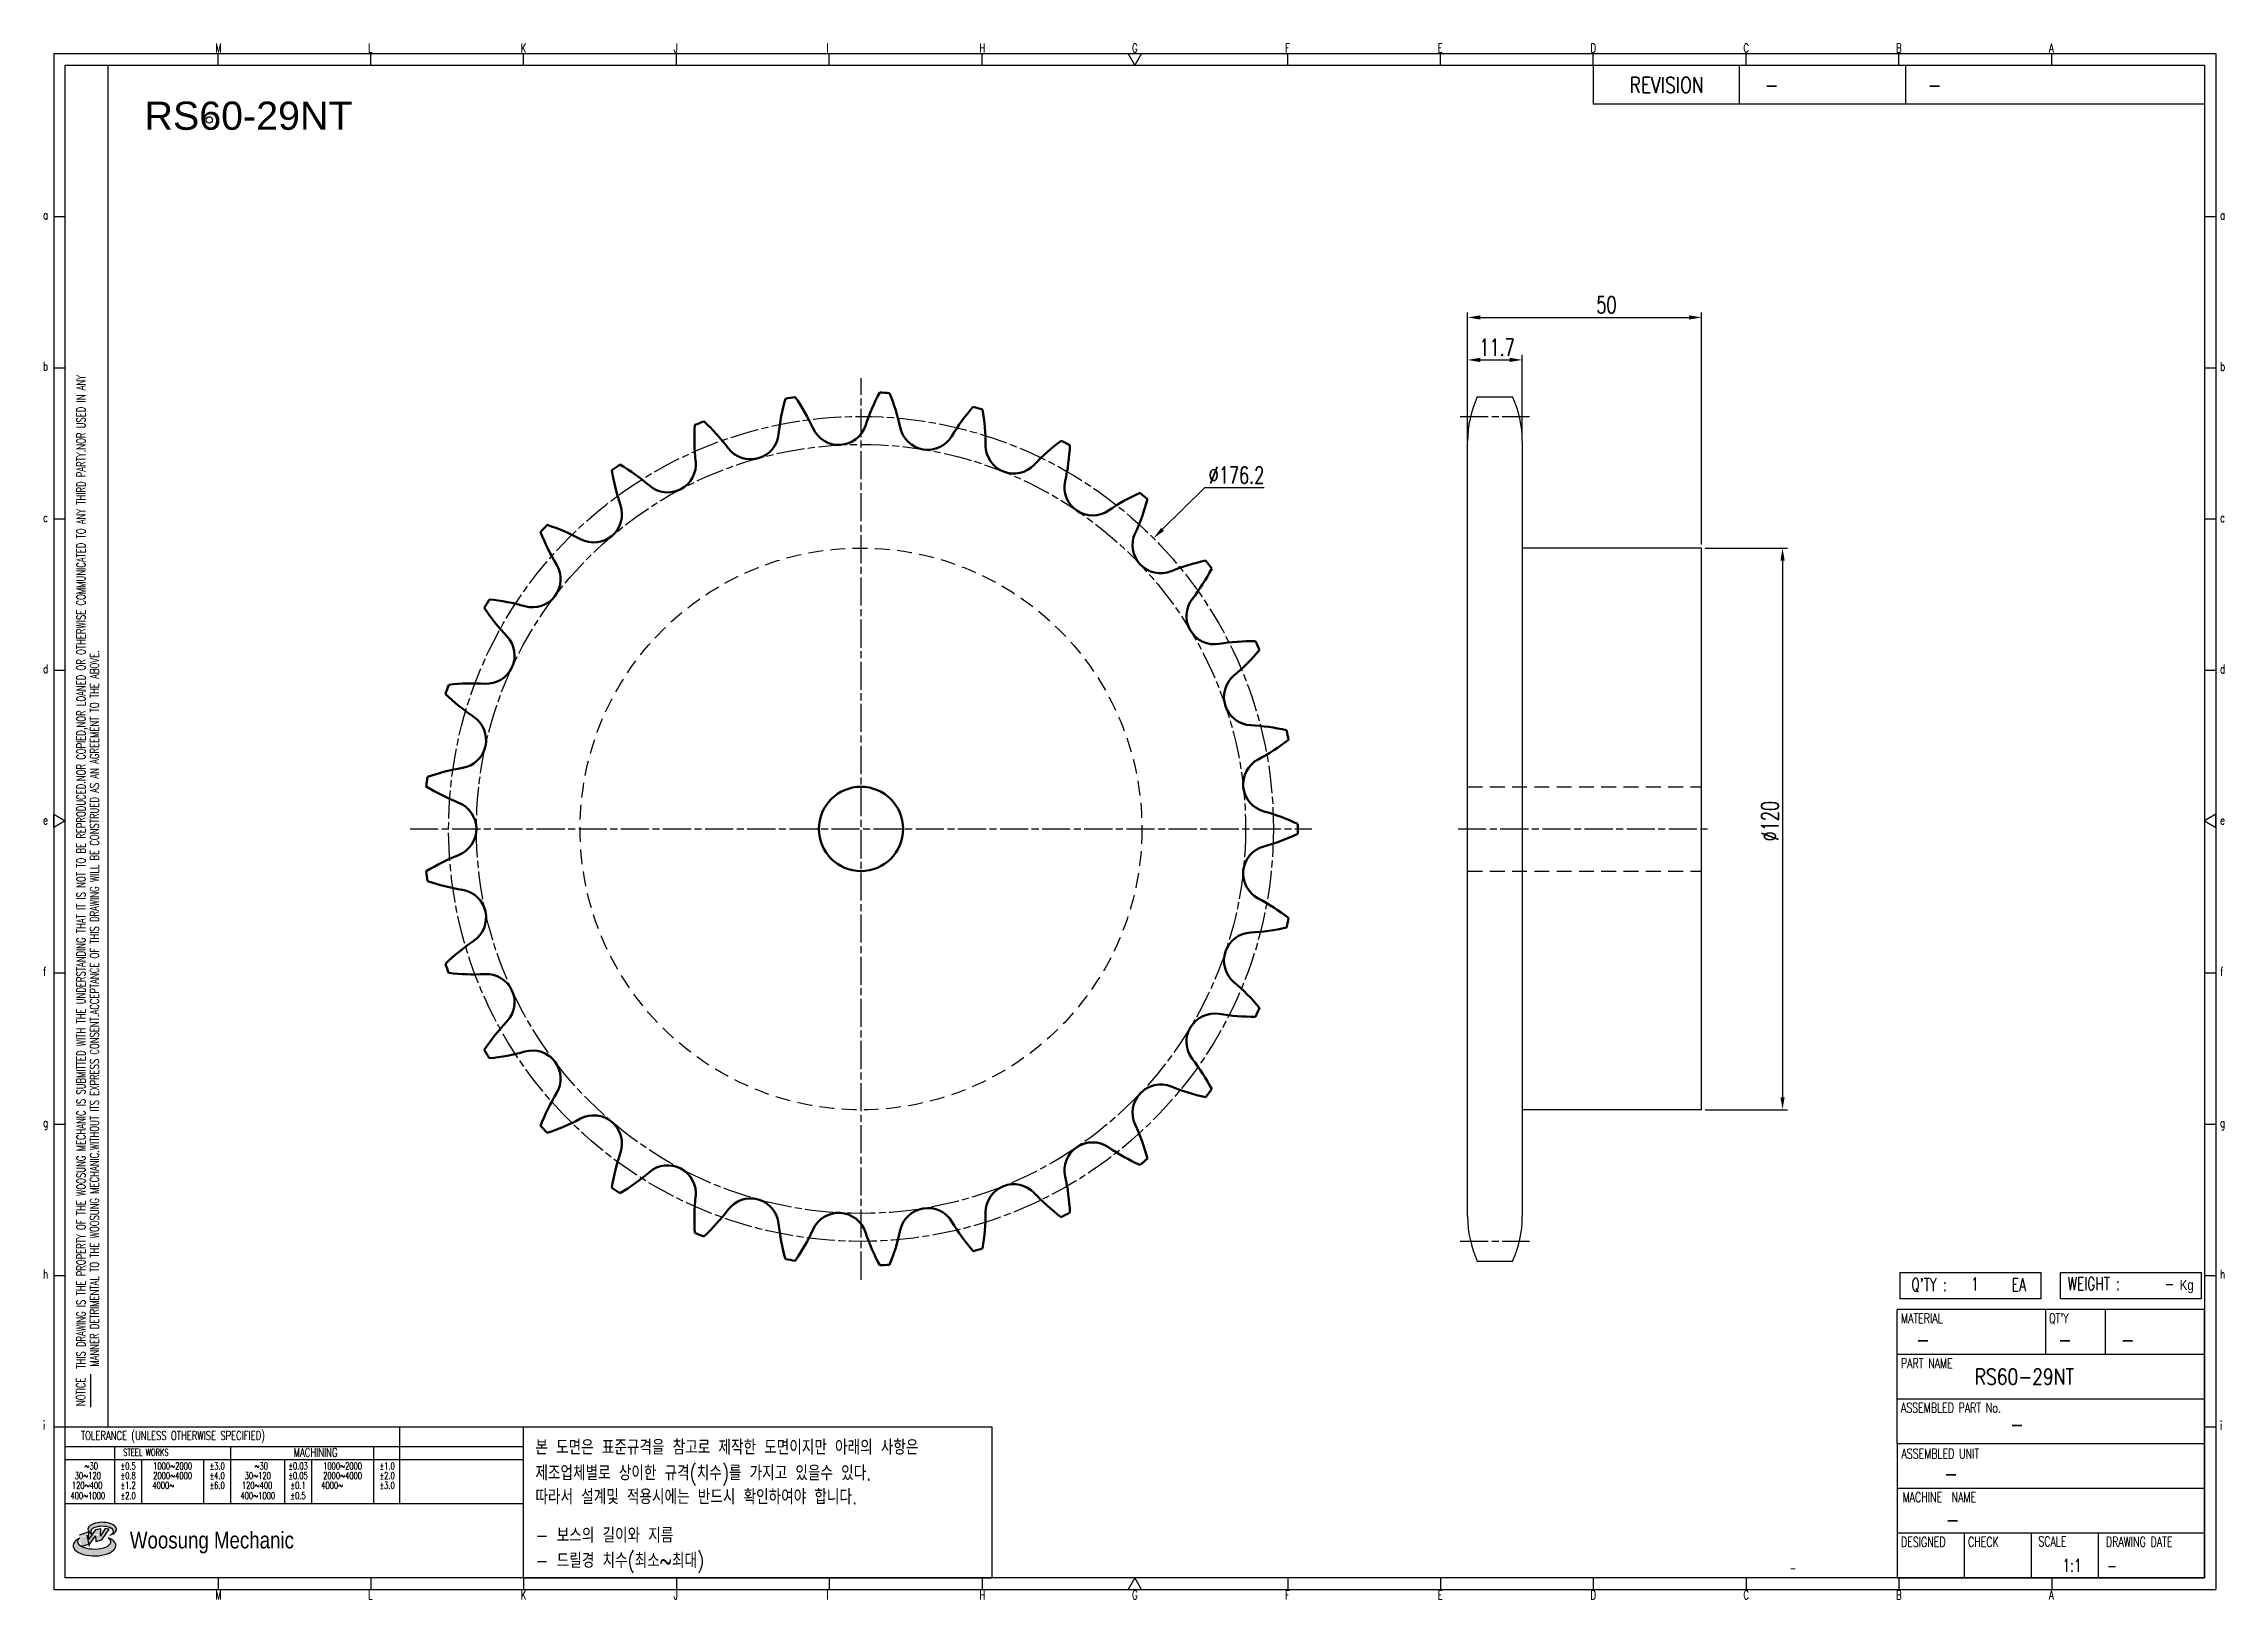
# Model space of a CAD drawing. Header units: millimetres. Extents: x 24105 to 24570, y 30 to 362.
import ezdxf
from ezdxf.enums import TextEntityAlignment as Align

# ---------------------------------------------------------------- set-up
doc = ezdxf.new("R2010")
doc.units = ezdxf.units.MM
for name, pattern in [('AM_ISO08W050', [18, 12, -1.5, 3, -1.5]), ('AM_ISO08W050x2', [9, 6, -0.75, 1.5, -0.75]), ('HIDDEN', [9.525, 6.35, -3.175])]:
    doc.linetypes.add(name, pattern=pattern)
for name, color, linetype, lineweight in [('AM_0N', 7, 'Continuous', 50), ('AM_7', 4, 'AM_ISO08W050', 25), ('AM_7N', 4, 'AM_ISO08W050', 25)]:
    doc.layers.add(name, color=color, linetype=linetype, lineweight=lineweight)
for name, color, linetype in [('HL', 2, 'HIDDEN'), ('S-DIM', 7, 'Continuous'), ('TITLE', 7, 'Continuous'), ('도면레이아웃', 7, 'Continuous')]:
    doc.layers.add(name, color=color, linetype=linetype)
doc.styles.add('HAN', font='ROMANS.shx', dxfattribs={"width": 0.7, "bigfont": 'whgtxt.shx'})
doc.styles.add('HKD_ST2', font='romans.shx', dxfattribs={"width": 0.7, "height": 4, "bigfont": '@extfont2.shx'})
doc.styles.add('HSG', font='SIMPLEX.shx', dxfattribs={"width": 0.7, "bigfont": 'HSG.shx'})
doc.styles.add('ROMANS', font='romans.shx', dxfattribs={"width": 0.7, "bigfont": 'whgtxt.shx'})
doc.styles.add('SLDTEXTSTYLE4', font='arial.ttf', dxfattribs={"width": 0.8})
doc.styles.get("Standard").update_dxf_attribs({"font": 'arial.ttf'})
doc.dimstyles.new('APP6', dxfattribs={"dimscale": 1.5, "dimtxt": 2.4, "dimasz": 1.8, "dimexe": 0.7, "dimexo": 0.5, "dimgap": 0.6, "dimtad": 1, "dimtoh": 1, "dimdec": 1, "dimrnd": 0.01, "dimzin": 9, "dimdsep": 46, "dimtxsty": 'HSG', "dimcen": 0, "dimclrd": 1, "dimclre": 1, "dimclrt": 256, "dimazin": 2, "dimtp": 1, "dimtm": 1, "dimtfac": 0.5, "dimtdec": 1, "dimtofl": 0, "dimtmove": 0, "dimatfit": 3, "dimfxl": 0, "dimtvp": 1, "dimtolj": 2, "dimlwd": -1, "dimlwe": -1, "dimarcsym": 0})

# ---------------------------------------------------------------- blocks, each defined once
blk = doc.blocks.new('SUYWSHJH')
at = {"layer": '도면레이아웃'}
h = blk.add_hatch(color=10, dxfattribs=at)
h.paths.add_polyline_path([(1.544, 35.177), (1.554, 34.966), (1.779, 35.034), (2.054, 35.422), (1.908, 35.446), (1.728, 35.167), (1.741, 35.439), (1.547, 35.405), (1.292, 35.041), (1.295, 35.33), (0.943, 35.208), (1.03, 34.8), (1.336, 34.885)])
edge = h.paths.add_edge_path()
edge.add_ellipse((1.795, 35.421), major_axis=(-0.53, 0), ratio=0.487785, start_angle=122.36065, end_angle=403.39574)
edge.add_line((1.411, 35.244), (1.419, 35.261))
edge.add_ellipse((1.798, 35.344), major_axis=(-0.423, 0), ratio=0.444396, start_angle=131.58977, end_angle=386.19408, ccw=False)
edge = h.paths.add_edge_path()
edge.add_ellipse((1.512, 34.815), major_axis=(-0.793, 0), ratio=0.480113, start_angle=314.67633, end_angle=590.85213)
edge.add_ellipse((1.501, 34.958), major_axis=(-0.62, 0), ratio=0.43311, start_angle=331.7024, end_angle=574.42495, ccw=False)
for p, q in [((0, 90.118), (80.15, 90.118)), ((0, 90.118), (0, 33.191)), ((6.089, 89.693), (6.089, 90.118)), ((11.753, 89.693), (11.753, 90.118)), ((17.418, 89.693), (17.418, 90.118)), ((23.082, 89.693), (23.082, 90.118)), ((28.746, 89.693), (28.746, 90.118)), ((34.411, 89.693), (34.411, 90.118)), ((45.739, 89.693), (45.739, 90.118)), ((51.404, 89.693), (51.404, 90.118)), ((57.068, 89.693), (57.068, 90.118)), ((62.732, 89.693), (62.732, 90.118)), ((68.397, 89.693), (68.397, 90.118)), ((74.061, 89.693), (74.061, 90.118)), ((80.15, 90.118), (80.15, 33.191)), ((0, 84.085), (0.425, 84.085)), ((79.725, 84.085), (80.15, 84.085)), ((0, 78.478), (0.425, 78.478)), ((79.725, 78.478), (80.15, 78.478)), ((0, 72.87), (0.425, 72.87)), ((79.725, 72.87), (80.15, 72.87)), ((0, 67.262), (0.425, 67.262)), ((79.725, 67.262), (80.15, 67.262)), ((0, 56.047), (0.425, 56.047)), ((79.725, 56.047), (80.15, 56.047)), ((0, 50.439), (0.425, 50.439)), ((79.725, 50.439), (80.15, 50.439)), ((0, 44.832), (0.425, 44.832)), ((79.725, 44.832), (80.15, 44.832)), ((1.377, 39.947), (1.377, 41.174)), ((0, 39.224), (0.425, 39.224)), ((79.725, 39.224), (80.15, 39.224)), ((0, 33.191), (80.15, 33.191)), ((6.089, 33.616), (6.089, 33.191)), ((11.753, 33.616), (11.753, 33.191)), ((17.418, 33.616), (17.418, 33.191)), ((23.082, 33.616), (23.082, 33.191)), ((28.746, 33.616), (28.746, 33.191)), ((34.411, 33.616), (34.411, 33.191)), ((45.739, 33.616), (45.739, 33.191)), ((51.404, 33.616), (51.404, 33.191)), ((57.068, 33.616), (57.068, 33.191)), ((62.732, 33.616), (62.732, 33.191)), ((68.397, 33.616), (68.397, 33.191)), ((74.061, 33.616), (74.061, 33.191))]:
    blk.add_line(p, q)
at = {"color": 2}
for p, q in [((2.017, 39.224), (2.017, 89.693)), ((0.425, 39.224), (17.418, 39.224)), ((12.816, 39.224), (12.816, 36.382)), ((17.418, 33.616), (17.418, 39.224)), ((0.425, 38.487), (17.418, 38.487)), ((0.425, 38.012), (17.418, 38.012)), ((2.257, 38.487), (2.257, 36.382)), ((3.257, 38.012), (3.257, 36.382)), ((5.557, 38.012), (5.557, 36.382)), ((6.557, 38.5), (6.557, 36.382)), ((8.557, 38.012), (8.557, 36.382)), ((9.557, 38.026), (9.557, 36.382)), ((11.857, 38.487), (11.857, 36.382)), ((0.425, 36.382), (17.418, 36.382))]:
    blk.add_line(p, q, dxfattribs=at)
at = {"color": 6, "ltscale": 0.5}
for p, q in [((57.068, 89.693), (57.068, 88.246)), ((62.47, 89.693), (62.47, 88.246)), ((68.635, 89.693), (68.635, 88.246)), ((79.725, 88.246), (57.068, 88.246)), ((68.336, 38.59), (68.336, 43.563)), ((79.725, 43.563), (68.336, 43.563)), ((73.827, 43.563), (73.827, 41.905)), ((76.037, 43.563), (76.037, 41.905)), ((79.725, 38.59), (79.725, 43.563)), ((79.725, 41.905), (68.336, 41.905)), ((79.725, 40.248), (68.336, 40.248)), ((68.336, 38.59), (68.336, 33.616)), ((79.725, 38.59), (68.336, 38.59)), ((79.725, 33.616), (79.725, 38.59)), ((79.725, 36.932), (68.336, 36.932)), ((79.725, 35.274), (68.336, 35.274)), ((70.822, 33.616), (70.822, 35.274)), ((73.309, 33.616), (73.309, 35.274)), ((75.796, 33.616), (75.796, 35.274)), ((68.336, 33.616), (79.725, 33.616))]:
    blk.add_line(p, q, dxfattribs=at)
for points in [[(40.075, 89.693), (39.83, 90.118), (40.32, 90.118)], [(0.425, 89.693), (79.725, 89.693), (79.725, 33.616), (0.425, 33.616)], [(0.425, 61.679), (0, 61.433), (0, 61.924)], [(79.725, 61.679), (80.15, 61.433), (80.15, 61.924)], [(40.075, 33.616), (39.83, 33.191), (40.32, 33.191)]]:
    blk.add_lwpolyline(points, close=True)
at = {"layer": 'TITLE', "color": 20}
for p, q in [((68.449, 43.961), (68.449, 44.936)), ((68.449, 44.936), (73.654, 44.936)), ((73.654, 44.936), (73.654, 43.961)), ((74.39, 43.961), (74.39, 44.936)), ((74.39, 44.936), (79.595, 44.936)), ((79.595, 44.936), (79.595, 43.961)), ((73.654, 43.961), (68.449, 43.961)), ((79.595, 43.961), (74.39, 43.961))]:
    blk.add_line(p, q, dxfattribs=at)
at = {"layer": '도면레이아웃'}
for p, q in [((1.295, 35.33), (0.943, 35.208)), ((1.03, 34.8), (1.336, 34.885)), ((1.224, 35.208), (1.311, 34.8)), ((1.224, 35.208), (1.224, 35.208)), ((1.547, 35.405), (1.292, 35.041)), ((1.292, 35.041), (1.295, 35.33)), ((1.336, 34.885), (1.544, 35.177)), ((1.419, 35.261), (1.411, 35.244)), ((1.544, 35.177), (1.554, 34.966)), ((1.741, 35.439), (1.547, 35.405)), ((1.554, 34.966), (1.779, 35.034)), ((1.908, 35.446), (1.728, 35.167)), ((1.728, 35.167), (1.741, 35.439)), ((1.779, 35.034), (2.054, 35.422)), ((2.054, 35.422), (1.908, 35.446))]:
    blk.add_line(p, q, dxfattribs=at)
for centre, major_axis, ratio, start_param, end_param in [((1.795, 35.421), (-0.53, 0), 0.487785, 2.135596, 7.040584), ((1.512, 34.815), (-0.793, 0), 0.480113, 5.492138, 10.312315), ((1.501, 34.958), (-0.62, 0), 0.43311, 5.789299, 10.025607), ((1.798, 35.344), (-0.423, 0), 0.444396, 2.296675, 6.740358)]:
    blk.add_ellipse(centre, major_axis=major_axis, ratio=ratio, start_param=start_param, end_param=end_param, dxfattribs=at)
at = {"color": 4, "style": 'HKD_ST2', "width": 0.7}
for s, p in [('M', (5.988, 90.164)), ('L', (11.652, 90.164)), ('K', (17.316, 90.164)), ('J', (22.981, 90.164)), ('I', (28.645, 90.164)), ('H', (34.309, 90.164)), ('G', (39.974, 90.164)), ('F', (45.638, 90.164)), ('E', (51.302, 90.164)), ('D', (56.967, 90.164)), ('C', (62.631, 90.164)), ('B', (68.295, 90.164)), ('A', (73.96, 90.164)), ('a', (-0.395, 83.976)), ('a', (80.305, 83.97)), ('b', (-0.395, 78.368)), ('b', (80.305, 78.362)), ('c', (-0.395, 72.76)), ('c', (80.305, 72.754)), ('d', (-0.395, 67.153)), ('d', (80.305, 67.147)), ('e', (-0.395, 61.545)), ('e', (80.305, 61.539)), ('f', (-0.395, 55.937)), ('f', (80.305, 55.931)), ('g', (-0.395, 50.33)), ('g', (80.305, 50.324)), ('h', (-0.395, 44.722)), ('h', (80.305, 44.716)), ('i', (-0.395, 39.114)), ('i', (80.305, 39.108)), ('M', (5.988, 32.824)), ('L', (11.652, 32.824)), ('K', (17.316, 32.824)), ('J', (22.981, 32.824)), ('I', (28.645, 32.824)), ('H', (34.309, 32.824)), ('G', (39.974, 32.824)), ('F', (45.638, 32.824)), ('E', (51.302, 32.824)), ('D', (56.967, 32.824)), ('C', (62.631, 32.824)), ('B', (68.295, 32.824)), ('A', (73.96, 32.824))]:
    blk.add_text(s, height=0.326, dxfattribs=at).set_placement(p)
for s, height, style, width, p in [('REVISION', 0.5806, 'HAN', 0.8, (58.415, 88.664)), ('-', 0.581, 'HAN', 0.8, (63.426, 88.664)), ('-', 0.581, 'HAN', 0.8, (69.468, 88.664)), ("Q'TY : ", 0.4746, 'HKD_ST2', 0.7, (68.857, 44.253)), ('1', 0.475, 'HKD_ST2', 0.7, (71.071, 44.275)), ('EA', 0.4746, 'HKD_ST2', 0.7, (72.578, 44.253)), ('WEIGHT : ', 0.4746, 'HKD_ST2', 0.7, (74.65, 44.286)), ('-', 0.581, 'HAN', 0.8, (69.029, 42.157)), ('-', 0.581, 'HAN', 0.8, (74.289, 42.157)), ('-', 0.581, 'HAN', 0.8, (76.623, 42.157)), ('-', 0.581, 'HAN', 0.8, (72.515, 39.013)), ('-', 0.581, 'HAN', 0.8, (70.067, 37.189)), ('-', 0.581, 'HAN', 0.8, (70.126, 35.48)), ('1:1', 0.4746, 'HKD_ST2', 0.7, (74.458, 33.848)), ('-', 0.475, 'HKD_ST2', 0.7, (76.112, 33.837))]:
    blk.add_text(s, height=height, dxfattribs=dict(style=style, width=width)).set_placement(p)
at = {"color": 6, "style": 'HKD_ST2', "width": 0.7}
for s, p in [(' THIS DRAWING IS THE PROPERTY OF THE WOOSUNG MECHANIC IS SUBMITTED WITH THE UNDERSTANDING THAT IT IS NOT TO BE REPRODUCED.NOR COPIED,NOR LOANED OR OTHERWISE COMMUNICATED TO ANY THIRD PARTY.NOR USED IN ANY', (1.173, 41.217)), ('MANNER DETRIMENTAL TO THE WOOSUNG MECHANIC.WITHOUT ITS EXPRESS CONSENT.ACCEPTANCE OF THIS DRAWING WILL BE CONSTRUED AS AN AGREEMENT TO THE ABOVE.', (1.672, 41.447))]:
    blk.add_text(s, height=0.326266, rotation=90, dxfattribs=at).set_placement(p)
at = {"style": 'HKD_ST2', "width": 0.7}
blk.add_text('-', height=0.475, dxfattribs=at).set_placement((78.613, 44.286), align=Align.RIGHT)
at = {"color": 4, "style": 'HKD_ST2', "width": 0.7}
for s, height, p in [('MATERIAL', 0.3651, (68.474, 43.425)), ("QT'Y", 0.3651, (73.965, 43.425)), ('PART NAME', 0.3651, (68.474, 41.756)), ('ASSEMBLED PART No.', 0.36511, (68.474, 40.109)), ('ASSEMBLED UNIT', 0.36511, (68.49, 38.408)), ('MACHINE  NAME', 0.36511, (68.532, 36.794)), ('DESIGNED', 0.3651, (68.474, 35.136)), ('CHECK', 0.3651, (70.961, 35.136)), ('SCALE', 0.3651, (73.566, 35.153)), ('DRAWING DATE', 0.36511, (76.071, 35.141))]:
    blk.add_text(s, height=height, dxfattribs=at).set_placement(p, align=Align.TOP_LEFT)
at = {"style": 'HKD_ST2', "width": 0.7}
blk.add_text('NOTICE', height=0.3263, rotation=90, dxfattribs=at).set_placement((1.163, 39.988))
for s, height, style, width, p in [('TOLERANCE (UNLESS OTHERWISE SPECIFIED)', 0.32627, 'HKD_ST2', 0.7, (4.417, 38.896)), ('-', 0.326, 'ROMANS', 0.65, (64.469, 33.975))]:
    blk.add_text(s, height=height, dxfattribs=dict(style=style, width=width)).set_placement(p, align=Align.MIDDLE_CENTER)
at = {"color": 4, "style": 'HKD_ST2', "width": 0.7}
for s, height, p in [('STEEL WORKS', 0.26101, (3.416, 38.268)), ('MACHINING', 0.3263, (9.707, 38.27)), ('%%P0.5', 0.261, (2.757, 37.762)), ('%%P0.8', 0.261, (2.757, 37.411)), ('%%P3.0', 0.261, (6.057, 37.762)), ('%%P4.0', 0.261, (6.057, 37.411)), ('%%P0.03', 0.261, (9.057, 37.762)), ('%%P0.05', 0.261, (9.057, 37.411)), ('%%P1.0', 0.261, (12.357, 37.762)), ('%%P2.0', 0.261, (12.357, 37.411)), ('%%P1.2', 0.261, (2.757, 37.045)), ('%%P2.0', 0.261, (2.757, 36.67)), ('%%P6.0', 0.261, (6.057, 37.045)), ('%%P0.1', 0.261, (9.057, 37.045)), ('%%P0.5', 0.261, (9.057, 36.67)), ('%%P3.0', 0.261, (12.357, 37.045))]:
    blk.add_text(s, height=height, dxfattribs=at).set_placement(p, align=Align.MIDDLE)
for s, height, p in [('30%%126120', 0.261, (1.263, 37.411)), ('%%12630', 0.261, (1.389, 37.762)), ('2000%%1264000', 0.26101, (4.407, 37.411)), ('1000%%1262000', 0.26101, (4.407, 37.762)), ('30%%126120', 0.261, (7.563, 37.411)), ('%%12630', 0.261, (7.689, 37.762)), ('2000%%1264000', 0.26101, (10.707, 37.411)), ('1000%%1262000', 0.26101, (10.707, 37.762)), ('400%%1261000', 0.26101, (1.263, 36.67)), ('120%%126400', 0.26101, (1.237, 37.045)), ('4000%%126', 0.261, (4.061, 37.045)), ('400%%1261000', 0.26101, (7.563, 36.67)), ('120%%126400', 0.26101, (7.537, 37.045)), ('4000%%126', 0.261, (10.321, 37.045))]:
    blk.add_text(s, height=height, dxfattribs=at).set_placement(p, align=Align.MIDDLE_CENTER)
at = {"color": 1, "style": 'SLDTEXTSTYLE4', "width": 0.8}
blk.add_text('Woosung Mechanic', height=0.61957, dxfattribs=at).set_placement((2.822, 34.711))
at = {"layer": 'TITLE', "width": 0.8}
blk.add_text('Kg', height=0.3789, dxfattribs=at).set_placement((78.807, 44.286))
blk = doc.blocks.new('*D2')
at = {"layer": 'Defpoints', "color": 0, "transparency": 16777216}
for p in [(24341.64, 256.2), (24216.64, 132.03)]:
    blk.add_point(p, dxfattribs=at)
at = {"layer": 'S-DIM', "color": 1, "transparency": 16777216}
for p, q in [((24352.5, 266.98), (24343.56, 258.1)), ((24365.28, 266.98), (24352.5, 266.98))]:
    blk.add_line(p, q, dxfattribs=at)
blk.add_solid([(24343.24, 258.42), (24343.88, 257.78), (24341.64, 256.2)], dxfattribs=at)
at = {"layer": 'S-DIM', "transparency": 16777216, "insert": (24359.34, 269.68), "char_height": 3.6, "attachment_point": 5, "style": 'HSG'}
blk.add_mtext('\\A2;∅176.2', dxfattribs=at)
blk = doc.blocks.new('*D3')
at = {"layer": 'Defpoints', "color": 0, "transparency": 16777216}
for p in [(24420.4, 294.29), (24408.7, 276.92), (24420.4, 276.26)]:
    blk.add_point(p, dxfattribs=at)
at = {"layer": 'S-DIM', "color": 1, "transparency": 16777216}
for p, q in [((24408.7, 277.67), (24408.7, 295.34)), ((24411.4, 294.29), (24417.7, 294.29)), ((24420.4, 277.01), (24420.4, 295.34))]:
    blk.add_line(p, q, dxfattribs=at)
for points in [[(24411.4, 294.74), (24411.4, 293.84), (24408.7, 294.29)], [(24417.7, 294.74), (24417.7, 293.84), (24420.4, 294.29)]]:
    blk.add_solid(points, dxfattribs=at)
at = {"layer": 'S-DIM', "transparency": 16777216, "insert": (24415.01, 296.99), "char_height": 3.6, "attachment_point": 5, "style": 'HSG'}
blk.add_mtext('\\A2;11.7', dxfattribs=at)
blk = doc.blocks.new('*D4')
at = {"layer": 'Defpoints', "color": 0, "transparency": 16777216}
for p in [(24458.7, 303.36), (24408.7, 276.26), (24458.7, 254.11)]:
    blk.add_point(p, dxfattribs=at)
at = {"layer": 'S-DIM', "color": 1, "transparency": 16777216}
for p, q in [((24408.7, 277.01), (24408.7, 304.41)), ((24411.4, 303.36), (24456, 303.36)), ((24458.7, 254.86), (24458.7, 304.41))]:
    blk.add_line(p, q, dxfattribs=at)
for points in [[(24411.4, 303.81), (24411.4, 302.91), (24408.7, 303.36)], [(24456, 303.81), (24456, 302.91), (24458.7, 303.36)]]:
    blk.add_solid(points, dxfattribs=at)
at = {"layer": 'S-DIM', "transparency": 16777216, "insert": (24438.37, 306.06), "char_height": 3.6, "attachment_point": 5, "style": 'HSG'}
blk.add_mtext('\\A2;50', dxfattribs=at)
blk = doc.blocks.new('*D5')
at = {"layer": 'Defpoints', "color": 0, "transparency": 16777216}
for p in [(24458.7, 254.11), (24458.7, 134.11), (24475.99, 134.11)]:
    blk.add_point(p, dxfattribs=at)
at = {"layer": 'S-DIM', "color": 1, "transparency": 16777216}
for p, q in [((24459.45, 254.11), (24477.04, 254.11)), ((24475.99, 251.41), (24475.99, 136.81)), ((24459.45, 134.11), (24477.04, 134.11))]:
    blk.add_line(p, q, dxfattribs=at)
for points in [[(24475.54, 251.41), (24476.44, 251.41), (24475.99, 254.11)], [(24475.54, 136.81), (24476.44, 136.81), (24475.99, 134.11)]]:
    blk.add_solid(points, dxfattribs=at)
at = {"layer": 'S-DIM', "transparency": 16777216, "insert": (24473.29, 195.76), "char_height": 3.6, "attachment_point": 5, "rotation": 90, "style": 'HSG'}
blk.add_mtext('\\A2;%%c120', dxfattribs=at)

msp = doc.modelspace()

# ---------------------------------------------------------------- linework, layer by layer
for p, q in [((24410.78, 286.42), (24418.31, 286.42)), ((24408.7, 111.31), (24408.7, 276.92)), ((24420.4, 276.92), (24420.4, 111.31)), ((24458.7, 254.11), (24420.4, 254.11)), ((24458.7, 134.11), (24458.7, 254.11)), ((24458.7, 134.11), (24420.4, 134.11)), ((24410.78, 101.81), (24418.31, 101.81))]:
    msp.add_line(p, q)
at = {"color": 4}
msp.add_lwpolyline([(24207.07, 66.42), (24307.11, 66.42), (24307.11, 34.1), (24207.07, 34.1)], close=True, dxfattribs=at)
msp.add_circle((24139.92, 345.54), 0.696)
for centre, start, end in [((24431.4, 276.92), 155.2599, 180), ((24397.7, 276.92), 0, 24.7401), ((24431.4, 111.31), 180, 204.7401), ((24397.7, 111.31), 335.2599, 0)]:
    msp.add_arc(centre, 22.7, start, end)
at = {"layer": 'AM_0N'}
msp.add_circle((24279.14, 194.11), 9, dxfattribs=at)
for centre, radius, start, end in [((24305.6, 273.77), 44.31, 163.9649, 173.9655), ((24279.14, 194.11), 93.3, 98.6679, 99.9528), ((24228.63, 261.15), 44.31, 24.6552, 34.6558), ((24322.1, 266.22), 44.31, 151.5511, 161.5517), ((24279.14, 194.11), 93.3, 86.2541, 87.539), ((24244.23, 270.44), 44.31, 12.2414, 22.242), ((24336.6, 255.3), 44.31, 139.1373, 149.1379), ((24279.14, 194.11), 93.3, 73.8403, 75.1252), ((24287.85, 277.59), 44.31, 176.3787, 186.3793), ((24279.14, 194.11), 93.3, 111.0817, 112.3666), ((24215.4, 248.73), 44.31, 37.069, 47.0696), ((24274.37, 282.14), 6.01, 204.6552, 341.5517), ((24293.4, 281.11), 6.01, 192.2414, 329.1379), ((24261.45, 276.16), 44.31, 359.8276, 9.8282), ((24255.56, 279.06), 6.01, 217.069, 353.9655), ((24311.77, 276.01), 6.01, 179.8276, 316.7241), ((24348.41, 241.52), 44.31, 126.7235, 136.7241), ((24279.14, 194.11), 93.3, 61.4265, 62.7114), ((24279.5, 278.05), 44.31, 347.4138, 357.4144), ((24279.14, 194.11), 93.3, 123.4955, 124.7804), ((24269.71, 277.51), 44.31, 188.7925, 198.7931), ((24205.15, 233.75), 44.31, 49.4828, 59.4834), ((24237.85, 272), 6.01, 229.4828, 6.3793), ((24328.61, 267.08), 6.01, 167.4138, 304.3103), ((24356.98, 225.52), 44.31, 114.3097, 124.3103), ((24279.14, 194.11), 93.3, 49.0127, 50.2976), ((24222.07, 261.3), 6.01, 241.8966, 18.7931), ((24297.54, 276.01), 44.31, 335, 345.0006), ((24279.14, 194.11), 93.3, 135.9093, 137.1942), ((24252, 273.54), 44.31, 201.2063, 211.2069), ((24198.36, 216.92), 44.31, 61.8966, 71.8972), ((24343.14, 254.74), 6.01, 155, 291.8966), ((24208.96, 247.46), 6.01, 254.3103, 31.2069), ((24361.91, 208.05), 44.31, 101.8959, 111.8966), ((24314.71, 270.14), 44.31, 322.5862, 332.5868), ((24279.14, 194.11), 93.3, 36.5989, 37.8838), ((24279.14, 194.11), 93.3, 148.3231, 149.608), ((24195.35, 199.02), 44.31, 74.3103, 84.3109), ((24354.68, 239.56), 6.01, 142.5862, 279.4828), ((24235.56, 265.85), 44.31, 213.6201, 223.6207), ((24199.13, 231.13), 6.01, 266.7241, 43.6207), ((24362.97, 189.93), 44.31, 89.4822, 99.4828), ((24279.14, 194.11), 93.3, 24.1851, 25.47), ((24330.22, 260.71), 44.31, 310.1724, 320.173), ((24279.14, 194.11), 93.3, 160.7369, 162.0218), ((24196.26, 180.89), 44.31, 86.7241, 96.7247), ((24362.68, 222.26), 6.01, 130.1724, 267.069), ((24221.16, 254.8), 44.31, 226.0339, 236.0345), ((24193.04, 213.07), 6.01, 279.1379, 56.0345), ((24360.11, 172.01), 44.31, 77.0684, 87.069), ((24279.14, 194.11), 93.3, 11.7713, 13.0562), ((24343.34, 248.17), 44.31, 297.7586, 307.7592), ((24279.14, 194.11), 93.3, 173.1507, 174.4355), ((24201.04, 163.38), 44.31, 99.1379, 109.1385), ((24366.78, 203.65), 6.01, 117.7586, 254.6552), ((24209.47, 240.92), 44.31, 238.4477, 248.4483), ((24190.98, 194.11), 6.01, 291.5517, 68.4483), ((24353.46, 155.12), 44.31, 64.6546, 74.6552), ((24353.46, 233.11), 44.31, 285.3448, 295.3454), ((24279.14, 194.11), 93.3, 359.3576, 0.6424), ((24209.47, 147.31), 44.31, 111.5517, 121.5523), ((24366.78, 184.58), 6.01, 105.3448, 242.2414), ((24279.14, 194.11), 93.3, 185.5645, 186.8493), ((24201.04, 224.84), 44.31, 250.8615, 260.8621), ((24193.04, 175.16), 6.01, 303.9655, 80.8621), ((24343.34, 140.05), 44.31, 52.2408, 62.2414), ((24360.11, 216.22), 44.31, 272.931, 282.9316), ((24279.14, 194.11), 93.3, 346.9438, 348.2287), ((24221.16, 133.43), 44.31, 123.9655, 133.9661), ((24362.68, 165.97), 6.01, 92.931, 229.8276), ((24279.14, 194.11), 93.3, 197.9782, 199.2631), ((24196.26, 207.34), 44.31, 263.2753, 273.2759), ((24199.13, 157.1), 6.01, 316.3793, 93.2759), ((24330.22, 127.52), 44.31, 39.827, 49.8276), ((24354.68, 148.66), 6.01, 80.5172, 217.4138), ((24362.97, 198.3), 44.31, 260.5172, 270.5178), ((24279.14, 194.11), 93.3, 334.53, 335.8149), ((24235.56, 122.38), 44.31, 136.3793, 146.3799), ((24279.14, 194.11), 93.3, 210.392, 211.6769), ((24195.35, 189.21), 44.31, 275.6891, 285.6897), ((24208.96, 140.76), 6.01, 328.7931, 105.6897), ((24314.71, 118.09), 44.31, 27.4132, 37.4138), ((24252, 114.69), 44.31, 148.7931, 158.7937), ((24343.14, 133.49), 6.01, 68.1034, 205), ((24361.91, 180.18), 44.31, 248.1034, 258.1041), ((24279.14, 194.11), 93.3, 322.1162, 323.4011), ((24279.14, 194.11), 93.3, 222.8058, 224.0907), ((24198.36, 171.31), 44.31, 288.1028, 298.1034), ((24222.07, 126.92), 6.01, 341.2069, 118.1034), ((24297.54, 112.22), 44.31, 14.9994, 25), ((24328.61, 121.15), 6.01, 55.6897, 192.5862), ((24356.98, 162.71), 44.31, 235.6897, 245.6903), ((24269.71, 110.71), 44.31, 161.2069, 171.2075), ((24237.85, 116.23), 6.01, 353.6207, 130.5172), ((24279.14, 194.11), 93.3, 309.7024, 310.9873), ((24279.14, 194.11), 93.3, 235.2196, 236.5045), ((24205.15, 154.48), 44.31, 300.5166, 310.5172), ((24311.77, 112.22), 6.01, 43.2759, 180.1724), ((24279.5, 110.18), 44.31, 2.5856, 12.5862), ((24287.85, 110.64), 44.31, 173.6207, 183.6213), ((24215.4, 139.5), 44.31, 312.9304, 322.931), ((24255.56, 109.17), 6.01, 6.0345, 142.931), ((24274.37, 106.09), 6.01, 18.4483, 155.3448), ((24293.4, 107.12), 6.01, 30.8621, 167.7586), ((24261.45, 112.07), 44.31, 350.1718, 0.1724), ((24348.41, 146.71), 44.31, 223.2759, 233.2765), ((24279.14, 194.11), 93.3, 297.2886, 298.5735), ((24279.14, 194.11), 93.3, 247.6334, 248.9183), ((24305.6, 114.46), 44.31, 186.0345, 196.0351), ((24228.63, 127.08), 44.31, 325.3442, 335.3448), ((24322.1, 122.01), 44.31, 198.4483, 208.4489), ((24244.23, 117.79), 44.31, 337.758, 347.7586), ((24336.6, 132.93), 44.31, 210.8621, 220.8627), ((24279.14, 194.11), 93.3, 284.8748, 286.1597), ((24279.14, 194.11), 93.3, 260.0472, 261.3321), ((24279.14, 194.11), 93.3, 272.461, 273.7459)]:
    msp.add_arc(centre, radius, start, end, dxfattribs=at)
at = {"layer": 'AM_7', "linetype": 'AM_ISO08W050x2'}
for radius in [88.1, 82.14]:
    msp.add_circle((24279.14, 194.11), radius, dxfattribs=at)
at = {"layer": 'AM_7N', "linetype": 'AM_ISO08W050x2'}
for p, q in [((24279.14, 97.82), (24279.14, 290.41)), ((24407.13, 282.21), (24421.96, 282.21)), ((24182.84, 194.11), (24375.44, 194.11)), ((24406.7, 194.11), (24460.7, 194.11)), ((24407.13, 106.02), (24421.96, 106.02))]:
    msp.add_line(p, q, dxfattribs=at)
at = {"layer": 'HL', "ltscale": 0.5}
for p, q in [((24408.7, 203.11), (24458.7, 203.11)), ((24408.7, 185.11), (24458.7, 185.11))]:
    msp.add_line(p, q, dxfattribs=at)
msp.add_circle((24279.14, 194.11), 60, dxfattribs=at)

# ---------------------------------------------------------------- block references
at = {"xscale": 5.762645251808727, "yscale": 5.762645251808727, "zscale": 5.762645251808727}
msp.add_blockref('SUYWSHJH', (24106.7, -159.61), dxfattribs=at)

# ---------------------------------------------------------------- texts
at = {"color": 2}
msp.add_text('RS60-29NT', height=6.021, dxfattribs=at).set_placement((24126.1, 343.44))
at = {"style": 'HAN', "width": 0.8}
msp.add_text('RS60-29NT', height=3.346, dxfattribs=at).set_placement((24517.04, 75.42))
at = {"color": 4, "style": 'HAN', "width": 0.8}
for s, p in [('본 도면은 표준규격을 참고로 제작한 도면이지만 아래의 사항은', (24209.58, 60.44)), ('제조업체별로 상이한 규격(치수)를 가지고 있을수 있다.', (24209.58, 54.95)), ('따라서 설계및 적용시에는 반드시 확인하여야 합니다.', (24209.58, 49.86)), ('- 보스의 길이와 지름', (24209.58, 41.65)), ('- 드릴경 치수(최소~최대)', (24209.58, 36.25))]:
    msp.add_text(s, height=3.1658, dxfattribs=at).set_placement(p)

# ---------------------------------------------------------------- dimensions: what is measured, and where the dimension line sits
at = {"layer": 'S-DIM', "color": 1}
for base, p1, p2, picture, middle in [((24458.7, 303.36), (24408.7, 276.26), (24458.7, 254.11), '*D4', (24438.37, 303.36)), ((24420.4, 294.29), (24408.7, 276.92), (24420.4, 276.26), '*D3', (24415.01, 294.29))]:
    dim = msp.add_linear_dim(base=base, p1=p1, p2=p2, dimstyle='APP6', dxfattribs=at)
    dim.commit()
    dim.dimension.update_dxf_attribs({"geometry": picture, "text_midpoint": middle, "dimtype": 128})
dim = msp.add_diameter_dim_2p(p1=(24216.64, 132.03), p2=(24341.64, 256.2), dimstyle='APP6', dxfattribs=at)
dim.commit()
dim.dimension.update_dxf_attribs({"geometry": '*D2', "text_midpoint": (24359.34, 266.98), "dimtype": 131})
dim = msp.add_linear_dim(base=(24475.99, 134.11), p1=(24458.7, 254.11), p2=(24458.7, 134.11), angle=90, text='%%c<>', dimstyle='APP6', dxfattribs=at)
dim.commit()
dim.dimension.update_dxf_attribs({"geometry": '*D5', "text_midpoint": (24475.99, 195.76), "dimtype": 128})

doc.saveas('drawing.dxf')
